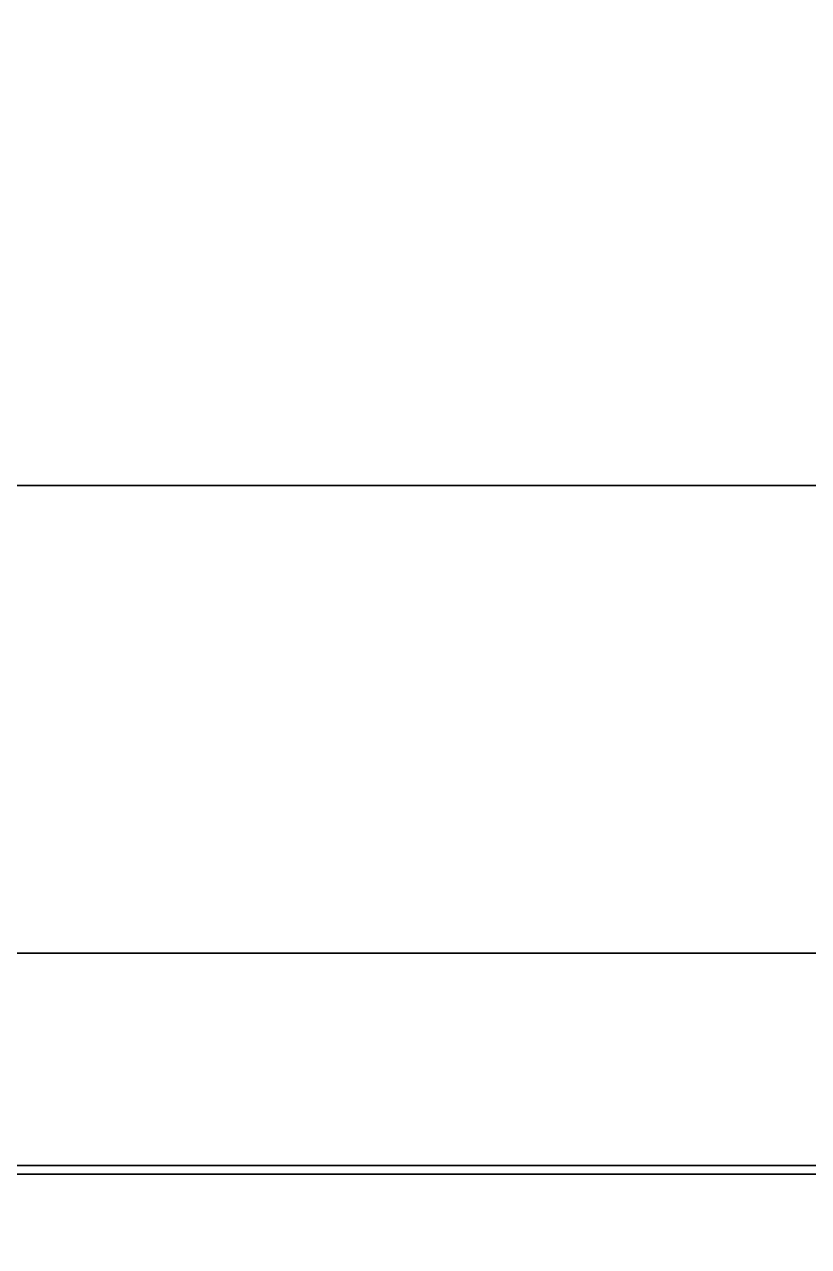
# Model space of a CAD drawing. Extents: x 0 to 3903, y -1756 to 0.
# Drawn here: x 278.3 to 370.5, y -726.5 to -582.8 of the extents above; entities that cross this region are included whole.
import ezdxf

# ---------------------------------------------------------------- set-up
doc = ezdxf.new("R2010")
doc.units = 0
for name, color, linetype in [('LAYER0', 7, 'CONTINUOUS'), ('LAYER1', 7, 'CONTINUOUS'), ('LAYER148', 35, 'CONTINUOUS'), ('LAYER150', 2, 'CONTINUOUS'), ('LAYER22', 7, 'CONTINUOUS'), ('LAYER23', 7, 'CONTINUOUS'), ('LAYER38', 8, 'CONTINUOUS')]:
    doc.layers.add(name, color=color, linetype=linetype)

msp = doc.modelspace()

# ---------------------------------------------------------------- linework, layer by layer
at = {"layer": 'LAYER0', "invisible_edges": 1}
for points in [[(3902.994, -18.002), (0.0042, -1756.002), (0.0042, -18.002), (3902.994, -18.002)], [(0.0042, -1756.002), (3902.994, -18.002), (3902.994, -1756.002), (0.0042, -1756.002)], [(3902.994, -1756.002, 5), (0.0042, -18.002, 5), (0.0042, -1756.002, 5), (3902.994, -1756.002, 5)], [(0.0042, -18.002, 5), (3902.994, -1756.002, 5), (3902.994, -18.002, 5), (0.0042, -18.002, 5)]]:
    msp.add_3dface(points, dxfattribs=at)
at = {"layer": 'LAYER148', "invisible_edges": 3}
for points in [[(155.0002, -738.001, 885), (240.0003, -692.001, 885), (2405, -738.001, 885), (155.0002, -738.001, 885)], [(2405, -738.001, 930), (870.0003, -692.001, 930), (155.0002, -738.001, 930), (2405, -738.001, 930)], [(240.0003, -692.001, 930), (155.0002, -738.001, 930), (870.0003, -692.001, 930), (240.0003, -692.001, 930)], [(870.0003, -692.001, 885), (2405, -738.001, 885), (240.0003, -692.001, 885), (870.0003, -692.001, 885)]]:
    msp.add_3dface(points, dxfattribs=at)
at = {"layer": 'LAYER150', "invisible_edges": 1}
for points in [[(240.0002, -692.001, 690), (870.0002, -232.001, 690), (870.0002, -692.001, 690), (240.0002, -692.001, 690)], [(870.0002, -232.001, 690), (240.0002, -692.001, 690), (240.0002, -232.001, 690), (870.0002, -232.001, 690)], [(240.0002, -232.001, 930), (870.0002, -692.001, 930), (870.0002, -232.001, 930), (240.0002, -232.001, 930)], [(870.0002, -692.001, 930), (240.0002, -232.001, 930), (240.0002, -692.001, 930), (870.0002, -692.001, 930)], [(870.0002, -692.001, 930), (240.0002, -692.001, 690), (870.0002, -692.001, 690), (870.0002, -692.001, 930)], [(240.0002, -692.001, 690), (870.0002, -692.001, 930), (240.0002, -692.001, 930), (240.0002, -692.001, 690)]]:
    msp.add_3dface(points, dxfattribs=at)
at = {"layer": 'LAYER22', "invisible_edges": 1}
for points in [[(907.0001, -168, 206), (203.0001, -718, 206), (203.0001, -168, 206), (907.0001, -168, 206)], [(203.0001, -718, 206), (907.0001, -168, 206), (907.0001, -718, 206), (203.0001, -718, 206)], [(907.0001, -718, 224), (203.0001, -168, 224), (203.0001, -718, 224), (907.0001, -718, 224)], [(203.0001, -168, 224), (907.0001, -718, 224), (907.0001, -168, 224), (203.0001, -168, 224)], [(907.0001, -718, 224), (203.0001, -718, 206), (907.0001, -718, 206), (907.0001, -718, 224)], [(203.0001, -718, 206), (907.0001, -718, 224), (203.0001, -718, 224), (203.0001, -718, 206)]]:
    msp.add_3dface(points, dxfattribs=at)
at = {"layer": 'LAYER23', "invisible_edges": 1}
for points in [[(907.0001, -637, 866.5), (203.0001, -717, 866.5), (203.0001, -637, 866.5), (907.0001, -637, 866.5)], [(203.0001, -717, 866.5), (907.0001, -637, 866.5), (907.0001, -717, 866.5), (203.0001, -717, 866.5)], [(203.0001, -637, 884.5), (907.0001, -637, 866.5), (203.0001, -637, 866.5), (203.0001, -637, 884.5)], [(907.0001, -637, 866.5), (203.0001, -637, 884.5), (907.0001, -637, 884.5), (907.0001, -637, 866.5)], [(907.0001, -717, 884.5), (203.0001, -637, 884.5), (203.0001, -717, 884.5), (907.0001, -717, 884.5)], [(203.0001, -637, 884.5), (907.0001, -717, 884.5), (907.0001, -637, 884.5), (203.0001, -637, 884.5)], [(907.0001, -717, 884.5), (203.0001, -717, 866.5), (907.0001, -717, 866.5), (907.0001, -717, 884.5)], [(203.0001, -717, 866.5), (907.0001, -717, 884.5), (203.0001, -717, 884.5), (203.0001, -717, 866.5)]]:
    msp.add_3dface(points, dxfattribs=at)
at = {"layer": 'LAYER38', "invisible_edges": 1}
for points in [[(553.5002, -718, 208), (187.0002, -718, 882), (553.5002, -718, 882), (553.5002, -718, 208)], [(187.0002, -718, 882), (553.5002, -718, 208), (187.0002, -718, 208), (187.0002, -718, 882)], [(553.5002, -718, 208), (187.0002, -736, 208), (187.0002, -718, 208), (553.5002, -718, 208)], [(187.0002, -736, 208), (553.5002, -718, 208), (553.5002, -736, 208), (187.0002, -736, 208)], [(553.5002, -736, 882), (187.0002, -718, 882), (187.0002, -736, 882), (553.5002, -736, 882)], [(187.0002, -718, 882), (553.5002, -736, 882), (553.5002, -718, 882), (187.0002, -718, 882)]]:
    msp.add_3dface(points, dxfattribs=at)

# ---------------------------------------------------------------- meshes
at = {"layer": 'LAYER1'}
mesh = msp.add_polymesh((5, 2), dxfattribs=at)
for k, corner in enumerate([(150.0001, -168.0002, 2955), (150.0001, -1606, 2955), (3752.999, -168.0002, 2955), (150.0001, -168.0002, 2955), (3752.999, -1606, 2955), (3752.999, -168.0002, 2955), (150, -1606, 2955), (3752.999, -1606, 2955), (0, -1756, 2955), (3902.999, -1756, 2955)]):
    mesh.set_mesh_vertex(divmod(k, 2), corner)

doc.saveas('drawing.dxf')
